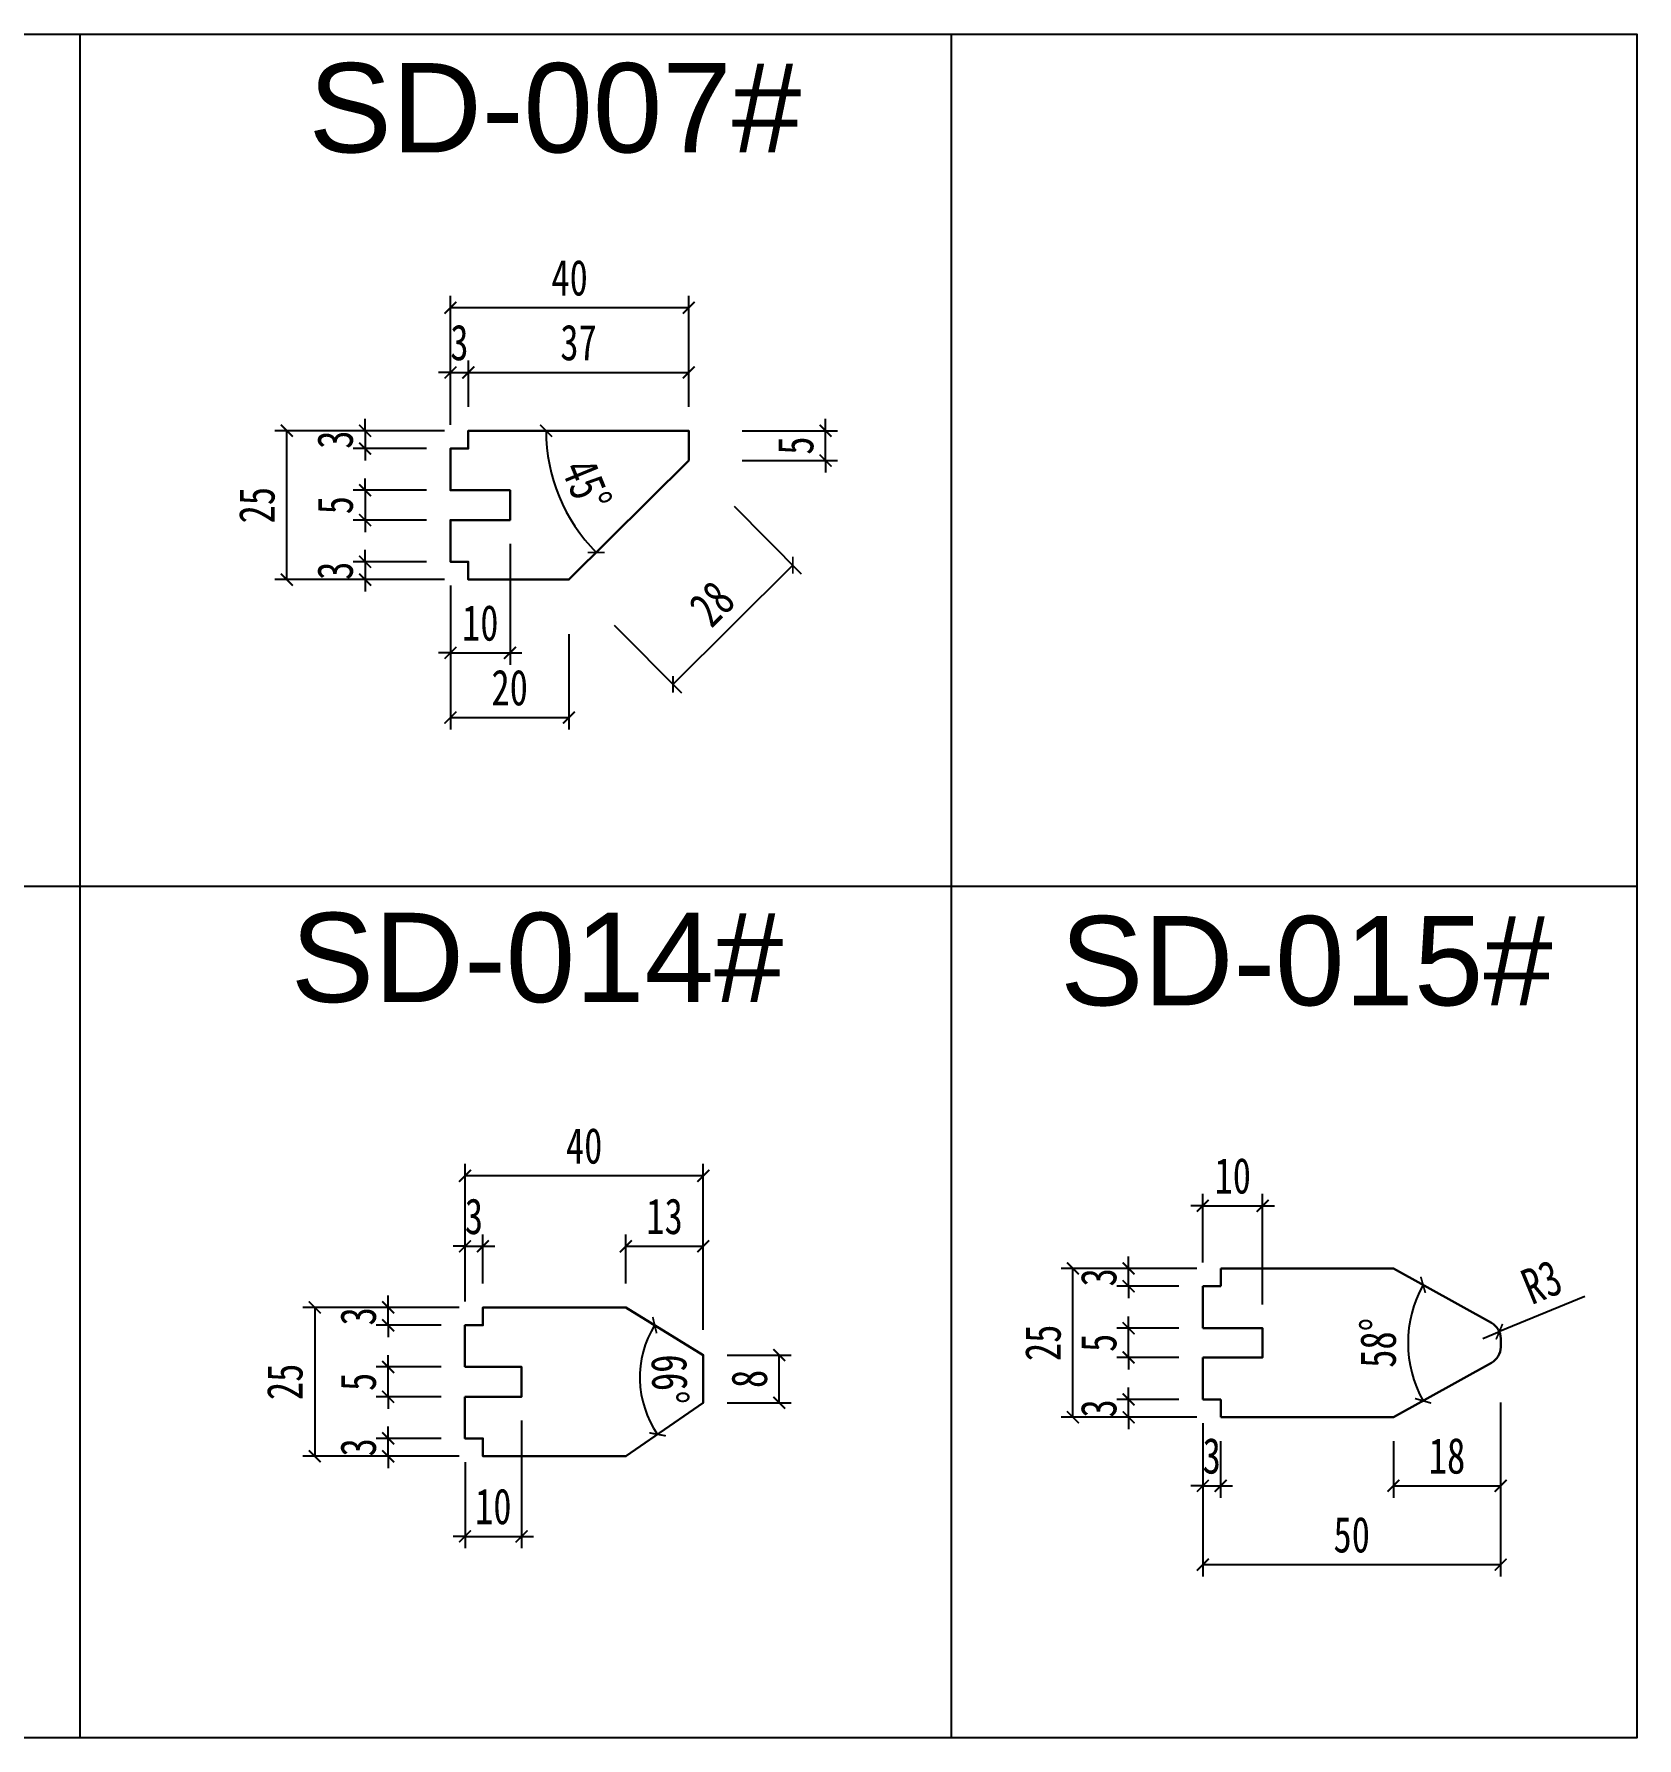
# Model space of a CAD drawing. Header units: millimetres. Extents: x 0 to 1097966, y -63096 to 223085.
# Drawn here: x 338855.4 to 339124.5, y -56802.4 to -56516.4 of the extents above; entities that cross this region are included whole.
import ezdxf

# ---------------------------------------------------------------- set-up
doc = ezdxf.new("R2010")
doc.units = ezdxf.units.MM
doc.layers.add('A3主线', color=7, linetype='Continuous', lineweight=30)
doc.styles.get("Standard").update_dxf_attribs({"font": 'arial.ttf'})
doc.styles.add('尺寸字体', font='', dxfattribs={"width": 0.75})
doc.styles.get('尺寸字体').set_extended_font_data('SimHei')
doc.dimstyles.new('副本 廖志利标注1', dxfattribs={"dimscale": 20, "dimtxt": 0.3, "dimasz": 0.1, "dimexe": 0.1, "dimexo": 0.2, "dimgap": 0.1, "dimtad": 1, "dimdec": 0, "dimzin": 0, "dimdsep": 46, "dimtxsty": '尺寸字体', "dimblk": 'ARCHTICK', "dimcen": 0.09, "dimclrd": 6, "dimclre": 6, "dimclrt": 2, "dimadec": 0, "dimazin": 0, "dimtfac": 1, "dimtdec": 0, "dimtix": 1, "dimtmove": 1, "dimatfit": 3, "dimldrblk": 'ARCHTICK', "dimfxl": 0.7, "dimfxlon": 1, "dimtolj": 1, "dimtzin": 0, "dimarcsym": 0})

# ---------------------------------------------------------------- blocks, each defined once
blk = doc.blocks.new('_ArchTick')
at = {"color": 0, "linetype": 'ByBlock', "const_width": 0.15}
blk.add_lwpolyline([(-0.5, -0.5), (0.5, 0.5)], dxfattribs=at)
blk = doc.blocks.new('*D659')
at = {"color": 6, "lineweight": -2, "transparency": 16777216}
for p, q in [((338914.88, -56752.14), (338914.88, -56750.14)), ((338923.78, -56752.14), (338912.88, -56752.14)), ((338914.88, -56755.14), (338914.88, -56752.14)), ((338926.78, -56755.14), (338912.88, -56755.14)), ((338914.88, -56755.14), (338914.88, -56757.14))]:
    blk.add_line(p, q, dxfattribs=at)
at = {"layer": 'Defpoints', "color": 0, "lineweight": 13, "transparency": 16777216}
for p in [(338914.88, -56752.14), (338927.78, -56752.14), (338930.78, -56755.14)]:
    blk.add_point(p, dxfattribs=at)
at = {"color": 6, "lineweight": -2, "transparency": 16777216, "xscale": 2, "yscale": 2, "zscale": 2}
for p, rotation in [((338914.88, -56752.14), 270), ((338914.88, -56755.14), 90)]:
    blk.add_blockref('_ArchTick', p, dxfattribs=dict(at, rotation=rotation))
at = {"color": 2, "transparency": 16777216, "insert": (338909.88, -56753.64), "char_height": 6, "attachment_point": 5, "rotation": 90, "style": '尺寸字体'}
blk.add_mtext('\\A1;3', dxfattribs=at)
blk = doc.blocks.new('*D660')
at = {"color": 6, "lineweight": -2, "transparency": 16777216}
for p, q in [((338923.78, -56740.15), (338912.88, -56740.15)), ((338914.88, -56740.15), (338914.88, -56738.15)), ((338914.88, -56745.15), (338914.88, -56740.15)), ((338923.78, -56745.15), (338912.88, -56745.15)), ((338914.88, -56745.15), (338914.88, -56747.15))]:
    blk.add_line(p, q, dxfattribs=at)
at = {"layer": 'Defpoints', "color": 0, "lineweight": 13, "transparency": 16777216}
for p in [(338914.88, -56740.15), (338927.78, -56740.15), (338927.78, -56745.15)]:
    blk.add_point(p, dxfattribs=at)
at = {"color": 6, "lineweight": -2, "transparency": 16777216, "xscale": 2, "yscale": 2, "zscale": 2}
for p, rotation in [((338914.88, -56740.15), 270), ((338914.88, -56745.15), 90)]:
    blk.add_blockref('_ArchTick', p, dxfattribs=dict(at, rotation=rotation))
at = {"color": 2, "transparency": 16777216, "insert": (338909.88, -56742.65), "char_height": 6, "attachment_point": 5, "rotation": 90, "style": '尺寸字体'}
blk.add_mtext('\\A1;5', dxfattribs=at)
blk = doc.blocks.new('*D661')
at = {"color": 6, "lineweight": -2, "transparency": 16777216}
for p, q in [((338914.88, -56730.15), (338914.88, -56728.15)), ((338926.78, -56730.15), (338912.88, -56730.15)), ((338914.88, -56733.15), (338914.88, -56730.15)), ((338923.78, -56733.15), (338912.88, -56733.15)), ((338914.88, -56733.15), (338914.88, -56735.15))]:
    blk.add_line(p, q, dxfattribs=at)
at = {"layer": 'Defpoints', "color": 0, "lineweight": 13, "transparency": 16777216}
for p in [(338914.88, -56730.15), (338930.78, -56730.15), (338927.78, -56733.15)]:
    blk.add_point(p, dxfattribs=at)
at = {"color": 6, "lineweight": -2, "transparency": 16777216, "xscale": 2, "yscale": 2, "zscale": 2}
for p, rotation in [((338914.88, -56730.15), 270), ((338914.88, -56733.15), 90)]:
    blk.add_blockref('_ArchTick', p, dxfattribs=dict(at, rotation=rotation))
at = {"color": 2, "transparency": 16777216, "insert": (338909.88, -56731.65), "char_height": 6, "attachment_point": 5, "rotation": 90, "style": '尺寸字体'}
blk.add_mtext('\\A1;3', dxfattribs=at)
blk = doc.blocks.new('*D662')
at = {"color": 6, "lineweight": -2, "transparency": 16777216}
for p, q in [((338916.56, -56730.15), (338900.56, -56730.15)), ((338902.56, -56730.15), (338902.56, -56755.14)), ((338916.56, -56755.14), (338900.56, -56755.14))]:
    blk.add_line(p, q, dxfattribs=at)
at = {"layer": 'Defpoints', "color": 0, "lineweight": 13, "transparency": 16777216}
for p in [(338930.78, -56730.15), (338902.56, -56755.14), (338930.78, -56755.14)]:
    blk.add_point(p, dxfattribs=at)
at = {"color": 6, "lineweight": -2, "transparency": 16777216, "xscale": 2, "yscale": 2, "zscale": 2}
for p, rotation in [((338902.56, -56730.15), 90), ((338902.56, -56755.14), 270)]:
    blk.add_blockref('_ArchTick', p, dxfattribs=dict(at, rotation=rotation))
at = {"color": 2, "transparency": 16777216, "insert": (338897.56, -56742.65), "char_height": 6, "attachment_point": 5, "rotation": 90, "style": '尺寸字体'}
blk.add_mtext('\\A1;25', dxfattribs=at)
blk = doc.blocks.new('*D581')
at = {"color": 6, "lineweight": -2, "transparency": 16777216}
for p, q in [((338927.78, -56719.89), (338925.78, -56719.89)), ((338927.78, -56729.15), (338927.78, -56717.89)), ((338927.78, -56719.89), (338930.78, -56719.89)), ((338930.78, -56726.15), (338930.78, -56717.89)), ((338930.78, -56719.89), (338932.78, -56719.89))]:
    blk.add_line(p, q, dxfattribs=at)
at = {"layer": 'Defpoints', "color": 0, "lineweight": 13, "transparency": 16777216}
for p in [(338930.78, -56719.89), (338930.78, -56730.15), (338927.78, -56733.15)]:
    blk.add_point(p, dxfattribs=at)
at = {"color": 6, "lineweight": -2, "transparency": 16777216, "xscale": 2, "yscale": 2, "zscale": 2}
blk.add_blockref('_ArchTick', (338927.78, -56719.89), dxfattribs=at)
at = {"color": 6, "lineweight": -2, "transparency": 16777216, "xscale": 2, "yscale": 2, "zscale": 2, "rotation": 180}
blk.add_blockref('_ArchTick', (338930.78, -56719.89), dxfattribs=at)
at = {"color": 2, "transparency": 16777216, "insert": (338929.28, -56714.89), "char_height": 6, "attachment_point": 5, "style": '尺寸字体'}
blk.add_mtext('\\A1;3', dxfattribs=at)
blk = doc.blocks.new('*D663')
at = {"color": 6, "lineweight": -2, "transparency": 16777216}
for p, q in [((338954.78, -56726.15), (338954.78, -56717.89)), ((338954.78, -56719.89), (338967.78, -56719.89)), ((338967.78, -56733.89), (338967.78, -56717.89))]:
    blk.add_line(p, q, dxfattribs=at)
at = {"layer": 'Defpoints', "color": 0, "lineweight": 13, "transparency": 16777216}
for p in [(338967.78, -56719.89), (338954.78, -56730.15), (338967.78, -56738.15)]:
    blk.add_point(p, dxfattribs=at)
at = {"color": 6, "lineweight": -2, "transparency": 16777216, "xscale": 2, "yscale": 2, "zscale": 2, "rotation": 180}
blk.add_blockref('_ArchTick', (338954.78, -56719.89), dxfattribs=at)
at = {"color": 6, "lineweight": -2, "transparency": 16777216, "xscale": 2, "yscale": 2, "zscale": 2}
blk.add_blockref('_ArchTick', (338967.78, -56719.89), dxfattribs=at)
at = {"color": 2, "transparency": 16777216, "insert": (338961.28, -56714.89), "char_height": 6, "attachment_point": 5, "style": '尺寸字体'}
blk.add_mtext('\\A1;13', dxfattribs=at)
blk = doc.blocks.new('*D582')
at = {"color": 6, "lineweight": -2, "transparency": 16777216}
for p, q in [((338927.78, -56722.06), (338927.78, -56706.06)), ((338967.78, -56708.06), (338927.78, -56708.06)), ((338967.78, -56722.06), (338967.78, -56706.06))]:
    blk.add_line(p, q, dxfattribs=at)
at = {"layer": 'Defpoints', "color": 0, "lineweight": 13, "transparency": 16777216}
for p in [(338927.78, -56708.06), (338927.78, -56733.15), (338967.78, -56738.15)]:
    blk.add_point(p, dxfattribs=at)
at = {"color": 6, "lineweight": -2, "transparency": 16777216, "xscale": 2, "yscale": 2, "zscale": 2, "rotation": 180}
blk.add_blockref('_ArchTick', (338927.78, -56708.06), dxfattribs=at)
at = {"color": 6, "lineweight": -2, "transparency": 16777216, "xscale": 2, "yscale": 2, "zscale": 2}
blk.add_blockref('_ArchTick', (338967.78, -56708.06), dxfattribs=at)
at = {"color": 2, "transparency": 16777216, "insert": (338947.78, -56703.06), "char_height": 6, "attachment_point": 5, "style": '尺寸字体'}
blk.add_mtext('\\A1;40', dxfattribs=at)
blk = doc.blocks.new('*D664')
at = {"color": 6, "lineweight": -2, "transparency": 16777216}
for p, q in [((338971.78, -56738.15), (338982.53, -56738.15)), ((338980.53, -56746.15), (338980.53, -56738.15)), ((338971.78, -56746.15), (338982.53, -56746.15))]:
    blk.add_line(p, q, dxfattribs=at)
at = {"layer": 'Defpoints', "color": 0, "lineweight": 13, "transparency": 16777216}
for p in [(338967.78, -56738.15), (338980.53, -56738.15), (338967.78, -56746.15)]:
    blk.add_point(p, dxfattribs=at)
at = {"color": 6, "lineweight": -2, "transparency": 16777216, "xscale": 2, "yscale": 2, "zscale": 2}
for p, rotation in [((338980.53, -56738.15), 90), ((338980.53, -56746.15), 270)]:
    blk.add_blockref('_ArchTick', p, dxfattribs=dict(at, rotation=rotation))
at = {"color": 2, "transparency": 16777216, "insert": (338975.53, -56742.15), "char_height": 6, "attachment_point": 5, "rotation": 90, "style": '尺寸字体'}
blk.add_mtext('\\A1;8', dxfattribs=at)
blk = doc.blocks.new('*D665')
at = {"color": 6, "lineweight": -2, "transparency": 16777216}
for p, q in [((338925.34, -56581.98), (338925.34, -56571.2)), ((338928.34, -56578.98), (338928.34, -56571.2)), ((338925.34, -56573.2), (338923.34, -56573.2)), ((338925.34, -56573.2), (338928.34, -56573.2)), ((338928.34, -56573.2), (338930.34, -56573.2))]:
    blk.add_line(p, q, dxfattribs=at)
at = {"layer": 'Defpoints', "color": 0, "lineweight": 13, "transparency": 16777216}
for p in [(338928.34, -56573.2), (338928.34, -56582.98), (338925.34, -56585.98)]:
    blk.add_point(p, dxfattribs=at)
at = {"color": 6, "lineweight": -2, "transparency": 16777216, "xscale": 2, "yscale": 2, "zscale": 2}
blk.add_blockref('_ArchTick', (338925.34, -56573.2), dxfattribs=at)
at = {"color": 6, "lineweight": -2, "transparency": 16777216, "xscale": 2, "yscale": 2, "zscale": 2, "rotation": 180}
blk.add_blockref('_ArchTick', (338928.34, -56573.2), dxfattribs=at)
at = {"color": 2, "transparency": 16777216, "insert": (338926.84, -56568.2), "char_height": 6, "attachment_point": 5, "style": '尺寸字体'}
blk.add_mtext('\\A1;3', dxfattribs=at)
blk = doc.blocks.new('*D666')
at = {"color": 6, "lineweight": -2, "transparency": 16777216}
for p, q in [((338928.34, -56578.98), (338928.34, -56571.2)), ((338965.34, -56578.98), (338965.34, -56571.2)), ((338928.34, -56573.2), (338965.34, -56573.2))]:
    blk.add_line(p, q, dxfattribs=at)
at = {"layer": 'Defpoints', "color": 0, "lineweight": 13, "transparency": 16777216}
for p in [(338965.34, -56573.2), (338928.34, -56582.98), (338965.34, -56582.98)]:
    blk.add_point(p, dxfattribs=at)
at = {"color": 6, "lineweight": -2, "transparency": 16777216, "xscale": 2, "yscale": 2, "zscale": 2, "rotation": 180}
blk.add_blockref('_ArchTick', (338928.34, -56573.2), dxfattribs=at)
at = {"color": 6, "lineweight": -2, "transparency": 16777216, "xscale": 2, "yscale": 2, "zscale": 2}
blk.add_blockref('_ArchTick', (338965.34, -56573.2), dxfattribs=at)
at = {"color": 2, "transparency": 16777216, "insert": (338946.84, -56568.2), "char_height": 6, "attachment_point": 5, "style": '尺寸字体'}
blk.add_mtext('\\A1;37', dxfattribs=at)
blk = doc.blocks.new('*D583')
at = {"color": 6, "lineweight": -2, "transparency": 16777216}
for p, q in [((338925.34, -56576.33), (338925.34, -56560.33)), ((338965.34, -56562.33), (338925.34, -56562.33)), ((338965.34, -56576.33), (338965.34, -56560.33))]:
    blk.add_line(p, q, dxfattribs=at)
at = {"layer": 'Defpoints', "color": 0, "lineweight": 13, "transparency": 16777216}
for p in [(338925.34, -56562.33), (338965.34, -56582.98), (338925.34, -56585.98)]:
    blk.add_point(p, dxfattribs=at)
at = {"color": 6, "lineweight": -2, "transparency": 16777216, "xscale": 2, "yscale": 2, "zscale": 2, "rotation": 180}
blk.add_blockref('_ArchTick', (338925.34, -56562.33), dxfattribs=at)
at = {"color": 6, "lineweight": -2, "transparency": 16777216, "xscale": 2, "yscale": 2, "zscale": 2}
blk.add_blockref('_ArchTick', (338965.34, -56562.33), dxfattribs=at)
at = {"color": 2, "transparency": 16777216, "insert": (338945.34, -56557.33), "char_height": 6, "attachment_point": 5, "style": '尺寸字体'}
blk.add_mtext('\\A1;40', dxfattribs=at)
blk = doc.blocks.new('*D584')
at = {"color": 6, "lineweight": -2, "transparency": 16777216}
for p, q in [((338911.01, -56582.98), (338911.01, -56580.98)), ((338924.34, -56582.98), (338909.01, -56582.98)), ((338911.01, -56582.98), (338911.01, -56585.98)), ((338921.34, -56585.98), (338909.01, -56585.98)), ((338911.01, -56585.98), (338911.01, -56587.98))]:
    blk.add_line(p, q, dxfattribs=at)
at = {"layer": 'Defpoints', "color": 0, "lineweight": 13, "transparency": 16777216}
for p in [(338928.34, -56582.98), (338911.01, -56585.98), (338925.34, -56585.98)]:
    blk.add_point(p, dxfattribs=at)
at = {"color": 6, "lineweight": -2, "transparency": 16777216, "xscale": 2, "yscale": 2, "zscale": 2}
for p, rotation in [((338911.01, -56582.98), 270), ((338911.01, -56585.98), 90)]:
    blk.add_blockref('_ArchTick', p, dxfattribs=dict(at, rotation=rotation))
at = {"color": 2, "transparency": 16777216, "insert": (338906.01, -56584.48), "char_height": 6, "attachment_point": 5, "rotation": 90, "style": '尺寸字体'}
blk.add_mtext('\\A1;3', dxfattribs=at)
blk = doc.blocks.new('*D667')
at = {"color": 6, "lineweight": -2, "transparency": 16777216}
for p, q in [((338911.01, -56592.98), (338911.01, -56590.98)), ((338921.34, -56592.98), (338909.01, -56592.98)), ((338911.01, -56592.98), (338911.01, -56597.98)), ((338921.34, -56597.98), (338909.01, -56597.98)), ((338911.01, -56597.98), (338911.01, -56599.98))]:
    blk.add_line(p, q, dxfattribs=at)
at = {"layer": 'Defpoints', "color": 0, "lineweight": 13, "transparency": 16777216}
for p in [(338925.34, -56592.98), (338911.01, -56597.98), (338925.34, -56597.98)]:
    blk.add_point(p, dxfattribs=at)
at = {"color": 6, "lineweight": -2, "transparency": 16777216, "xscale": 2, "yscale": 2, "zscale": 2}
for p, rotation in [((338911.01, -56592.98), 270), ((338911.01, -56597.98), 90)]:
    blk.add_blockref('_ArchTick', p, dxfattribs=dict(at, rotation=rotation))
at = {"color": 2, "transparency": 16777216, "insert": (338906.01, -56595.48), "char_height": 6, "attachment_point": 5, "rotation": 90, "style": '尺寸字体'}
blk.add_mtext('\\A1;5', dxfattribs=at)
blk = doc.blocks.new('*D668')
at = {"color": 6, "lineweight": -2, "transparency": 16777216}
for p, q in [((338921.34, -56604.98), (338909.01, -56604.98)), ((338911.01, -56604.98), (338911.01, -56602.98)), ((338911.01, -56604.98), (338911.01, -56607.98)), ((338924.34, -56607.98), (338909.01, -56607.98)), ((338911.01, -56607.98), (338911.01, -56609.98))]:
    blk.add_line(p, q, dxfattribs=at)
at = {"layer": 'Defpoints', "color": 0, "lineweight": 13, "transparency": 16777216}
for p in [(338925.34, -56604.98), (338911.01, -56607.98), (338928.34, -56607.98)]:
    blk.add_point(p, dxfattribs=at)
at = {"color": 6, "lineweight": -2, "transparency": 16777216, "xscale": 2, "yscale": 2, "zscale": 2}
for p, rotation in [((338911.01, -56604.98), 270), ((338911.01, -56607.98), 90)]:
    blk.add_blockref('_ArchTick', p, dxfattribs=dict(at, rotation=rotation))
at = {"color": 2, "transparency": 16777216, "insert": (338906.01, -56606.48), "char_height": 6, "attachment_point": 5, "rotation": 90, "style": '尺寸字体'}
blk.add_mtext('\\A1;3', dxfattribs=at)
blk = doc.blocks.new('*D585')
at = {"color": 6, "lineweight": -2, "transparency": 16777216}
for p, q in [((338911.87, -56582.98), (338895.87, -56582.98)), ((338897.87, -56607.98), (338897.87, -56582.98)), ((338911.87, -56607.98), (338895.87, -56607.98))]:
    blk.add_line(p, q, dxfattribs=at)
at = {"layer": 'Defpoints', "color": 0, "lineweight": 13, "transparency": 16777216}
for p in [(338897.87, -56582.98), (338928.34, -56582.98), (338928.34, -56607.98)]:
    blk.add_point(p, dxfattribs=at)
at = {"color": 6, "lineweight": -2, "transparency": 16777216, "xscale": 2, "yscale": 2, "zscale": 2}
for p, rotation in [((338897.87, -56582.98), 90), ((338897.87, -56607.98), 270)]:
    blk.add_blockref('_ArchTick', p, dxfattribs=dict(at, rotation=rotation))
at = {"color": 2, "transparency": 16777216, "insert": (338892.87, -56595.48), "char_height": 6, "attachment_point": 5, "rotation": 90, "style": '尺寸字体'}
blk.add_mtext('\\A1;25', dxfattribs=at)
blk = doc.blocks.new('*D669')
at = {"color": 6, "lineweight": -2, "transparency": 16777216}
for p, q in [((338925.34, -56617.13), (338925.34, -56633.13)), ((338945.22, -56617.13), (338945.22, -56633.13)), ((338925.34, -56631.13), (338945.22, -56631.13))]:
    blk.add_line(p, q, dxfattribs=at)
at = {"layer": 'Defpoints', "color": 0, "lineweight": 13, "transparency": 16777216}
for p in [(338925.34, -56604.98), (338945.22, -56607.98), (338945.22, -56631.13)]:
    blk.add_point(p, dxfattribs=at)
at = {"color": 6, "lineweight": -2, "transparency": 16777216, "xscale": 2, "yscale": 2, "zscale": 2, "rotation": 180}
blk.add_blockref('_ArchTick', (338925.34, -56631.13), dxfattribs=at)
at = {"color": 6, "lineweight": -2, "transparency": 16777216, "xscale": 2, "yscale": 2, "zscale": 2}
blk.add_blockref('_ArchTick', (338945.22, -56631.13), dxfattribs=at)
at = {"color": 2, "transparency": 16777216, "insert": (338935.28, -56626.13), "char_height": 6, "attachment_point": 5, "style": '尺寸字体'}
blk.add_mtext('\\A1;20', dxfattribs=at)
blk = doc.blocks.new('*D670')
at = {"color": 6, "lineweight": -2, "transparency": 16777216}
for p, q in [((338972.94, -56595.63), (338984.22, -56606.98)), ((338962.69, -56625.56), (338982.81, -56605.56)), ((338952.82, -56615.63), (338964.1, -56626.98))]:
    blk.add_line(p, q, dxfattribs=at)
at = {"layer": 'Defpoints', "color": 0, "lineweight": 13, "transparency": 16777216}
for p in [(338965.34, -56587.98), (338982.81, -56605.56), (338945.22, -56607.98)]:
    blk.add_point(p, dxfattribs=at)
at = {"color": 6, "lineweight": -2, "transparency": 16777216, "xscale": 2, "yscale": 2, "zscale": 2}
for p, rotation in [((338982.81, -56605.56), 44.83065786399906), ((338962.69, -56625.56), 224.830657863999)]:
    blk.add_blockref('_ArchTick', p, dxfattribs=dict(at, rotation=rotation))
at = {"color": 2, "transparency": 16777216, "insert": (338969.23, -56612.01), "char_height": 6, "attachment_point": 5, "rotation": 44.8307, "style": '尺寸字体'}
blk.add_mtext('\\A1;28', dxfattribs=at)
blk = doc.blocks.new('*D671')
at = {"color": 6, "lineweight": -2, "transparency": 16777216}
for p, q in [((338988.31, -56582.98), (338988.31, -56580.98)), ((338974.31, -56582.98), (338990.31, -56582.98)), ((338988.31, -56587.98), (338988.31, -56582.98)), ((338974.31, -56587.98), (338990.31, -56587.98)), ((338988.31, -56587.98), (338988.31, -56589.98))]:
    blk.add_line(p, q, dxfattribs=at)
at = {"layer": 'Defpoints', "color": 0, "lineweight": 13, "transparency": 16777216}
for p in [(338965.34, -56582.98), (338988.31, -56582.98), (338965.34, -56587.98)]:
    blk.add_point(p, dxfattribs=at)
at = {"color": 6, "lineweight": -2, "transparency": 16777216, "xscale": 2, "yscale": 2, "zscale": 2}
for p, rotation in [((338988.31, -56582.98), 270), ((338988.31, -56587.98), 90)]:
    blk.add_blockref('_ArchTick', p, dxfattribs=dict(at, rotation=rotation))
at = {"color": 2, "transparency": 16777216, "insert": (338983.31, -56585.48), "char_height": 6, "attachment_point": 5, "rotation": 90, "style": '尺寸字体'}
blk.add_mtext('\\A1;5', dxfattribs=at)
blk = doc.blocks.new('*D683')
at = {"color": 6, "lineweight": -2, "transparency": 16777216}
for p, q in [((339047.63, -56745.6), (339037.18, -56745.6)), ((339039.18, -56745.6), (339039.18, -56743.6)), ((339039.18, -56748.6), (339039.18, -56745.6)), ((339050.63, -56748.6), (339037.18, -56748.6)), ((339039.18, -56748.6), (339039.18, -56750.6))]:
    blk.add_line(p, q, dxfattribs=at)
at = {"layer": 'Defpoints', "color": 0, "lineweight": 13, "transparency": 16777216}
for p in [(339039.18, -56745.6), (339051.63, -56745.6), (339054.63, -56748.6)]:
    blk.add_point(p, dxfattribs=at)
at = {"color": 6, "lineweight": -2, "transparency": 16777216, "xscale": 2, "yscale": 2, "zscale": 2}
for p, rotation in [((339039.18, -56745.6), 270), ((339039.18, -56748.6), 90)]:
    blk.add_blockref('_ArchTick', p, dxfattribs=dict(at, rotation=rotation))
at = {"color": 2, "transparency": 16777216, "insert": (339034.18, -56747.1), "char_height": 6, "attachment_point": 5, "rotation": 90, "style": '尺寸字体'}
blk.add_mtext('\\A1;3', dxfattribs=at)
blk = doc.blocks.new('*D684')
at = {"color": 6, "lineweight": -2, "transparency": 16777216}
for p, q in [((339039.18, -56723.6), (339039.18, -56721.6)), ((339050.63, -56723.6), (339037.18, -56723.6)), ((339039.18, -56726.6), (339039.18, -56723.6)), ((339047.63, -56726.6), (339037.18, -56726.6)), ((339039.18, -56726.6), (339039.18, -56728.6))]:
    blk.add_line(p, q, dxfattribs=at)
at = {"layer": 'Defpoints', "color": 0, "lineweight": 13, "transparency": 16777216}
for p in [(339039.18, -56723.6), (339054.63, -56723.6), (339051.63, -56726.6)]:
    blk.add_point(p, dxfattribs=at)
at = {"color": 6, "lineweight": -2, "transparency": 16777216, "xscale": 2, "yscale": 2, "zscale": 2}
for p, rotation in [((339039.18, -56723.6), 270), ((339039.18, -56726.6), 90)]:
    blk.add_blockref('_ArchTick', p, dxfattribs=dict(at, rotation=rotation))
at = {"color": 2, "transparency": 16777216, "insert": (339034.18, -56725.1), "char_height": 6, "attachment_point": 5, "rotation": 90, "style": '尺寸字体'}
blk.add_mtext('\\A1;3', dxfattribs=at)
blk = doc.blocks.new('*D605')
at = {"color": 6, "lineweight": -2, "transparency": 16777216}
for p, q in [((339043.83, -56723.6), (339027.83, -56723.6)), ((339029.83, -56748.6), (339029.83, -56723.6)), ((339043.83, -56748.6), (339027.83, -56748.6))]:
    blk.add_line(p, q, dxfattribs=at)
at = {"layer": 'Defpoints', "color": 0, "lineweight": 13, "transparency": 16777216}
for p in [(339029.83, -56723.6), (339054.63, -56723.6), (339054.63, -56748.6)]:
    blk.add_point(p, dxfattribs=at)
at = {"color": 6, "lineweight": -2, "transparency": 16777216, "xscale": 2, "yscale": 2, "zscale": 2}
for p, rotation in [((339029.83, -56723.6), 90), ((339029.83, -56748.6), 270)]:
    blk.add_blockref('_ArchTick', p, dxfattribs=dict(at, rotation=rotation))
at = {"color": 2, "transparency": 16777216, "insert": (339024.83, -56736.1), "char_height": 6, "attachment_point": 5, "rotation": 90, "style": '尺寸字体'}
blk.add_mtext('\\A1;25', dxfattribs=at)
blk = doc.blocks.new('*D606')
at = {"color": 6, "lineweight": -2, "transparency": 16777216}
for p, q in [((339051.63, -56749.6), (339051.63, -56762.1)), ((339054.63, -56752.6), (339054.63, -56762.1)), ((339051.63, -56760.1), (339049.63, -56760.1)), ((339051.63, -56760.1), (339054.63, -56760.1)), ((339054.63, -56760.1), (339056.63, -56760.1))]:
    blk.add_line(p, q, dxfattribs=at)
at = {"layer": 'Defpoints', "color": 0, "lineweight": 13, "transparency": 16777216}
for p in [(339051.63, -56745.6), (339054.63, -56748.6), (339054.63, -56760.1)]:
    blk.add_point(p, dxfattribs=at)
at = {"color": 6, "lineweight": -2, "transparency": 16777216, "xscale": 2, "yscale": 2, "zscale": 2}
blk.add_blockref('_ArchTick', (339051.63, -56760.1), dxfattribs=at)
at = {"color": 6, "lineweight": -2, "transparency": 16777216, "xscale": 2, "yscale": 2, "zscale": 2, "rotation": 180}
blk.add_blockref('_ArchTick', (339054.63, -56760.1), dxfattribs=at)
at = {"color": 2, "transparency": 16777216, "insert": (339053.13, -56755.1), "char_height": 6, "attachment_point": 5, "style": '尺寸字体'}
blk.add_mtext('\\A1;3', dxfattribs=at)
blk = doc.blocks.new('*D685')
at = {"color": 6, "lineweight": -2, "transparency": 16777216}
for p, q in [((339101.63, -56746.1), (339101.63, -56762.1)), ((339083.63, -56752.6), (339083.63, -56762.1)), ((339083.63, -56760.1), (339101.63, -56760.1))]:
    blk.add_line(p, q, dxfattribs=at)
at = {"layer": 'Defpoints', "color": 0, "lineweight": 13, "transparency": 16777216}
for p in [(339101.63, -56736.1), (339083.63, -56748.6), (339101.63, -56760.1)]:
    blk.add_point(p, dxfattribs=at)
at = {"color": 6, "lineweight": -2, "transparency": 16777216, "xscale": 2, "yscale": 2, "zscale": 2, "rotation": 180}
blk.add_blockref('_ArchTick', (339083.63, -56760.1), dxfattribs=at)
at = {"color": 6, "lineweight": -2, "transparency": 16777216, "xscale": 2, "yscale": 2, "zscale": 2}
blk.add_blockref('_ArchTick', (339101.63, -56760.1), dxfattribs=at)
at = {"color": 2, "transparency": 16777216, "insert": (339092.63, -56755.1), "char_height": 6, "attachment_point": 5, "style": '尺寸字体'}
blk.add_mtext('\\A1;18', dxfattribs=at)
blk = doc.blocks.new('*D607')
at = {"color": 6, "lineweight": -2, "transparency": 16777216}
for p, q in [((339051.63, -56759.34), (339051.63, -56775.34)), ((339101.63, -56759.34), (339101.63, -56775.34)), ((339101.63, -56773.34), (339051.63, -56773.34))]:
    blk.add_line(p, q, dxfattribs=at)
at = {"layer": 'Defpoints', "color": 0, "lineweight": 13, "transparency": 16777216}
for p in [(339101.63, -56736.1), (339051.63, -56745.6), (339051.63, -56773.34)]:
    blk.add_point(p, dxfattribs=at)
at = {"color": 6, "lineweight": -2, "transparency": 16777216, "xscale": 2, "yscale": 2, "zscale": 2, "rotation": 180}
blk.add_blockref('_ArchTick', (339051.63, -56773.34), dxfattribs=at)
at = {"color": 6, "lineweight": -2, "transparency": 16777216, "xscale": 2, "yscale": 2, "zscale": 2}
blk.add_blockref('_ArchTick', (339101.63, -56773.34), dxfattribs=at)
at = {"color": 2, "transparency": 16777216, "insert": (339076.63, -56768.34), "char_height": 6, "attachment_point": 5, "style": '尺寸字体'}
blk.add_mtext('\\A1;50', dxfattribs=at)
blk = doc.blocks.new('*D614')
at = {"color": 6, "lineweight": -2, "transparency": 16777216}
for p, q in [((339039.18, -56733.65), (339039.18, -56731.65)), ((339047.63, -56733.65), (339037.18, -56733.65)), ((339039.18, -56738.55), (339039.18, -56733.65)), ((339047.63, -56738.55), (339037.18, -56738.55)), ((339039.18, -56738.55), (339039.18, -56740.55))]:
    blk.add_line(p, q, dxfattribs=at)
at = {"layer": 'Defpoints', "color": 0, "lineweight": 13, "transparency": 16777216}
for p in [(339039.18, -56733.65), (339051.63, -56733.65), (339051.63, -56738.55)]:
    blk.add_point(p, dxfattribs=at)
at = {"color": 6, "lineweight": -2, "transparency": 16777216, "xscale": 2, "yscale": 2, "zscale": 2}
for p, rotation in [((339039.18, -56733.65), 270), ((339039.18, -56738.55), 90)]:
    blk.add_blockref('_ArchTick', p, dxfattribs=dict(at, rotation=rotation))
at = {"color": 2, "transparency": 16777216, "insert": (339034.18, -56736.1), "char_height": 6, "attachment_point": 5, "rotation": 90, "style": '尺寸字体'}
blk.add_mtext('\\A1;5', dxfattribs=at)
blk = doc.blocks.new('*D702')
at = {"color": 6, "lineweight": -2, "transparency": 16777216}
blk.add_arc((338970.37, -56582.98), 28.98, 180, 224.8307, dxfattribs=at)
at = {"layer": 'Defpoints', "color": 0, "lineweight": 13, "transparency": 16777216}
for p in [(338928.34, -56582.98), (338965.34, -56582.98), (338965.34, -56587.98), (338942.36, -56590.45), (338945.22, -56607.98)]:
    blk.add_point(p, dxfattribs=at)
at = {"color": 6, "lineweight": -2, "transparency": 16777216, "xscale": 2, "yscale": 2, "zscale": 2}
for p, rotation in [((338941.38, -56582.98), 89.99999999999847), ((338949.81, -56603.41), 314.8306578640014)]:
    blk.add_blockref('_ArchTick', p, dxfattribs=dict(at, rotation=rotation))
at = {"color": 2, "transparency": 16777216, "insert": (338948.2, -56592.13), "char_height": 6, "attachment_point": 5, "rotation": 292.4153, "style": '尺寸字体'}
blk.add_mtext('\\A1;45°', dxfattribs=at)
blk = doc.blocks.new('*D703')
at = {"color": 6, "lineweight": -2, "transparency": 16777216}
for p, q in [((338935.34, -56601.98), (338935.34, -56622.27)), ((338925.34, -56608.98), (338925.34, -56622.27)), ((338925.34, -56620.27), (338923.34, -56620.27)), ((338925.34, -56620.27), (338935.34, -56620.27)), ((338935.34, -56620.27), (338937.34, -56620.27))]:
    blk.add_line(p, q, dxfattribs=at)
at = {"layer": 'Defpoints', "color": 0, "lineweight": 13, "transparency": 16777216}
for p in [(338935.34, -56597.98), (338925.34, -56604.98), (338935.34, -56620.27)]:
    blk.add_point(p, dxfattribs=at)
at = {"color": 6, "lineweight": -2, "transparency": 16777216, "xscale": 2, "yscale": 2, "zscale": 2}
blk.add_blockref('_ArchTick', (338925.34, -56620.27), dxfattribs=at)
at = {"color": 6, "lineweight": -2, "transparency": 16777216, "xscale": 2, "yscale": 2, "zscale": 2, "rotation": 180}
blk.add_blockref('_ArchTick', (338935.34, -56620.27), dxfattribs=at)
at = {"color": 2, "transparency": 16777216, "insert": (338930.34, -56615.27), "char_height": 6, "attachment_point": 5, "style": '尺寸字体'}
blk.add_mtext('\\A1;10', dxfattribs=at)
blk = doc.blocks.new('*D708')
at = {"color": 6, "lineweight": -2, "transparency": 16777216}
blk.add_arc((338973.9, -56741.92), 16.77, 148.3925, 214.6753, dxfattribs=at)
at = {"layer": 'Defpoints', "color": 0, "lineweight": 13, "transparency": 16777216}
for p in [(338954.78, -56730.15, 0), (338957.36, -56739.15), (338967.78, -56738.15, 0), (338967.78, -56746.15, 0), (338954.78, -56755.14, 0)]:
    blk.add_point(p, dxfattribs=at)
at = {"color": 6, "lineweight": -2, "transparency": 16777216, "xscale": 2, "yscale": 2, "zscale": 2}
for p, rotation in [((338959.62, -56733.13), 58.39249775559054), ((338960.11, -56751.46), 304.675310851273)]:
    blk.add_blockref('_ArchTick', p, dxfattribs=dict(at, rotation=rotation))
at = {"color": 2, "transparency": 16777216, "insert": (338962.14, -56742.23), "char_height": 6, "attachment_point": 5, "rotation": 271.5339, "style": '尺寸字体'}
blk.add_mtext('\\A1;66°', dxfattribs=at)
blk = doc.blocks.new('*D639')
at = {"color": 6, "lineweight": -2, "transparency": 16777216}
for p, q in [((338937.28, -56749.15), (338937.28, -56770.59)), ((338927.78, -56756.14), (338927.78, -56770.59)), ((338927.78, -56768.59), (338925.78, -56768.59)), ((338927.78, -56768.59), (338937.28, -56768.59)), ((338937.28, -56768.59), (338939.28, -56768.59))]:
    blk.add_line(p, q, dxfattribs=at)
at = {"layer": 'Defpoints', "color": 0, "lineweight": 13, "transparency": 16777216}
for p in [(338937.28, -56745.15, 0), (338927.78, -56752.14, 0), (338937.28, -56768.59)]:
    blk.add_point(p, dxfattribs=at)
at = {"color": 6, "lineweight": -2, "transparency": 16777216, "xscale": 2, "yscale": 2, "zscale": 2}
blk.add_blockref('_ArchTick', (338927.78, -56768.59), dxfattribs=at)
at = {"color": 6, "lineweight": -2, "transparency": 16777216, "xscale": 2, "yscale": 2, "zscale": 2, "rotation": 180}
blk.add_blockref('_ArchTick', (338937.28, -56768.59), dxfattribs=at)
at = {"color": 2, "transparency": 16777216, "insert": (338932.53, -56763.59), "char_height": 6, "attachment_point": 5, "style": '尺寸字体'}
blk.add_mtext('\\A1;10', dxfattribs=at)
blk = doc.blocks.new('*D709')
at = {"color": 6, "lineweight": -2, "transparency": 16777216}
for p in [(339115.75, -56728.33), (339098.63, -56735.36)]:
    blk.add_line(p, (339101.41, -56734.22), dxfattribs=at)
at = {"layer": 'Defpoints', "color": 0, "lineweight": 13, "transparency": 16777216}
for p in [(339101.41, -56734.22, 0), (339098.63, -56735.36, 0)]:
    blk.add_point(p, dxfattribs=at)
at = {"color": 6, "lineweight": -2, "transparency": 16777216, "xscale": 2, "yscale": 2, "zscale": 2, "rotation": 202.3399008364002}
blk.add_blockref('_ArchTick', (339101.41, -56734.22), dxfattribs=at)
at = {"color": 2, "transparency": 16777216, "insert": (339108.53, -56725.89), "char_height": 6, "attachment_point": 5, "rotation": 22.3399, "style": '尺寸字体'}
blk.add_mtext('\\A1;R3', dxfattribs=at)
blk = doc.blocks.new('*D710')
at = {"color": 6, "lineweight": -2, "transparency": 16777216}
blk.add_arc((339106.13, -56736.1), 20.05, 150.9454, 209.0546, dxfattribs=at)
at = {"layer": 'Defpoints', "color": 0, "lineweight": 13, "transparency": 16777216}
for p in [(339083.63, -56723.6, 0), (339086.37, -56732.73), (339100.09, -56732.74, 0), (339100.09, -56739.45, 0), (339083.63, -56748.6, 0)]:
    blk.add_point(p, dxfattribs=at)
at = {"color": 6, "lineweight": -2, "transparency": 16777216, "xscale": 2, "yscale": 2, "zscale": 2}
for p, rotation in [((339088.61, -56726.36), 60.94539590030619), ((339088.61, -56745.83), 299.054604097202)]:
    blk.add_blockref('_ArchTick', p, dxfattribs=dict(at, rotation=rotation))
at = {"color": 2, "transparency": 16777216, "insert": (339081.09, -56736.1), "char_height": 6, "attachment_point": 5, "rotation": 90, "style": '尺寸字体'}
blk.add_mtext('\\A1;58°', dxfattribs=at)
blk = doc.blocks.new('*D640')
at = {"color": 6, "lineweight": -2, "transparency": 16777216}
for p, q in [((339051.63, -56722.6), (339051.63, -56711.09)), ((339061.68, -56729.65), (339061.68, -56711.09)), ((339051.63, -56713.09), (339049.63, -56713.09)), ((339051.63, -56713.09), (339061.68, -56713.09)), ((339061.68, -56713.09), (339063.68, -56713.09))]:
    blk.add_line(p, q, dxfattribs=at)
at = {"layer": 'Defpoints', "color": 0, "lineweight": 13, "transparency": 16777216}
for p in [(339061.68, -56713.09), (339051.63, -56726.6, 0), (339061.68, -56733.65, 0)]:
    blk.add_point(p, dxfattribs=at)
at = {"color": 6, "lineweight": -2, "transparency": 16777216, "xscale": 2, "yscale": 2, "zscale": 2}
blk.add_blockref('_ArchTick', (339051.63, -56713.09), dxfattribs=at)
at = {"color": 6, "lineweight": -2, "transparency": 16777216, "xscale": 2, "yscale": 2, "zscale": 2, "rotation": 180}
blk.add_blockref('_ArchTick', (339061.68, -56713.09), dxfattribs=at)
at = {"color": 2, "transparency": 16777216, "insert": (339056.66, -56708.09), "char_height": 6, "attachment_point": 5, "style": '尺寸字体'}
blk.add_mtext('\\A1;10', dxfattribs=at)

msp = doc.modelspace()

# ---------------------------------------------------------------- linework, layer by layer
at = {"color": 2}
for p, q in [((338863.1, -56516.39), (338863.1, -56802.423)), ((339009.414, -56516.39), (339009.414, -56802.423)), ((338965.338, -56582.98), (338965.338, -56587.98)), ((338965.338, -56582.98), (338965.338, -56587.98)), ((338965.338, -56582.98), (338965.338, -56587.98)), ((337985.218, -56659.407), (339124.506, -56659.407))]:
    msp.add_line(p, q, dxfattribs=at)
at = {"lineweight": 30}
for p, q in [((339083.634, -56723.598, 0), (339054.634, -56723.598, 0)), ((339054.634, -56726.598, 0), (339054.634, -56723.598, 0)), ((339100.091, -56732.74, 0), (339083.634, -56723.598, 0)), ((339051.634, -56733.646, 0), (339051.634, -56726.598, 0)), ((339051.634, -56726.598, 0), (339054.634, -56726.598, 0)), ((339101.634, -56736.832, 0), (339101.634, -56735.363, 0)), ((339051.634, -56745.598, 0), (339051.634, -56738.549, 0)), ((339100.091, -56739.455, 0), (339083.634, -56748.598, 0)), ((339051.634, -56745.598, 0), (339054.634, -56745.598, 0)), ((339054.634, -56745.598, 0), (339054.634, -56748.598, 0)), ((339083.634, -56748.598, 0), (339054.634, -56748.598, 0))]:
    msp.add_line(p, q, dxfattribs=at)
at = {"color": 2}
msp.add_lwpolyline([(337985.218, -56516.39), (339124.506, -56516.39), (339124.506, -56802.423), (337985.218, -56802.423)], close=True, dxfattribs=at)
at = {"lineweight": 30, "elevation": 0}
for points in [[(338927.779, -56745.15), (338927.779, -56752.144), (338930.779, -56752.144), (338930.779, -56755.144), (338954.779, -56755.144), (338967.779, -56746.15), (338967.779, -56738.15), (338954.779, -56730.15), (338930.779, -56730.15), (338930.779, -56733.15), (338927.779, -56733.15), (338927.779, -56740.15)], [(339051.634, -56733.646), (339061.678, -56733.646), (339061.678, -56738.549), (339051.634, -56738.549)]]:
    msp.add_lwpolyline(points, dxfattribs=at)
at = {"lineweight": 30}
for centre, start, end in [((339098.634, -56735.363, 0), 0, 60.9454), ((339098.634, -56736.832, 0), 299.0546, 0)]:
    msp.add_arc(centre, 3, start, end, dxfattribs=at)
at = {"layer": 'A3主线'}
msp.add_lwpolyline([(338965.338, -56587.98), (338945.22, -56607.98), (338928.338, -56607.98), (338928.338, -56604.98), (338925.338, -56604.98), (338925.338, -56597.98), (338935.338, -56597.98), (338935.338, -56592.98), (338925.338, -56592.98), (338925.338, -56585.98), (338928.338, -56585.98), (338928.338, -56582.98), (338965.338, -56582.98)], close=True, dxfattribs=at)
at = {"layer": 'A3主线', "lineweight": 30, "elevation": 0}
msp.add_lwpolyline([(338927.779, -56740.15), (338937.279, -56740.15), (338937.279, -56745.15), (338927.779, -56745.15)], dxfattribs=at)

# ---------------------------------------------------------------- texts
at = {"color": 2, "char_height": 15, "attachment_point": 1}
for s, insert in [('SD-007#', (338901.51, -56521.257)), ('SD-014#', (338898.531, -56663.899)), ('SD-015#', (339027.682, -56664.44))]:
    msp.add_mtext_dynamic_manual_height_columns(s, width=33.13641, gutter_width=12.5, heights=[0], dxfattribs=dict(at, insert=insert))

# ---------------------------------------------------------------- dimensions: what is measured, and where the dimension line sits
at = {"color": 2}
for base, p1, p2, picture, middle in [((338925.338, -56562.33), (338965.338, -56582.98), (338925.338, -56585.98), '*D583', (338945.338, -56557.33)), ((338928.338, -56573.198), (338925.338, -56585.98), (338928.338, -56582.98), '*D665', (338926.838, -56568.198)), ((338965.338, -56573.198), (338928.338, -56582.98), (338965.338, -56582.98), '*D666', (338946.838, -56568.198)), ((338945.22, -56631.133), (338925.338, -56604.98), (338945.22, -56607.98), '*D669', (338935.279, -56626.133)), ((338927.779, -56708.064, 0), (338967.779, -56738.15, 0), (338927.779, -56733.15, 0), '*D582', (338947.779, -56703.064, 0)), ((338930.779, -56719.891, 0), (338927.779, -56733.15, 0), (338930.779, -56730.15, 0), '*D581', (338929.279, -56714.891, 0)), ((338967.779, -56719.891, 0), (338954.779, -56730.15, 0), (338967.779, -56738.15, 0), '*D663', (338961.279, -56714.891, 0))]:
    dim = msp.add_linear_dim(base=base, p1=p1, p2=p2, dimstyle='副本 廖志利标注1', dxfattribs=at)
    dim.commit()
    dim.dimension.update_dxf_attribs({"geometry": picture, "text_midpoint": middle})
for base, p1, p2, angle, picture, middle in [((338897.874, -56582.98), (338928.338, -56607.98), (338928.338, -56582.98), 90, '*D585', (338892.874, -56595.48)), ((338911.008, -56585.98), (338928.338, -56582.98), (338925.338, -56585.98), 90, '*D584', (338906.008, -56584.48)), ((338911.008, -56597.98), (338925.338, -56592.98), (338925.338, -56597.98), 90, '*D667', (338906.008, -56595.48)), ((338911.008, -56607.98), (338925.338, -56604.98), (338928.338, -56607.98), 90, '*D668', (338906.008, -56606.48)), ((339029.831, -56723.598, 0), (339054.634, -56748.598, 0), (339054.634, -56723.598, 0), 90, '*D605', (339024.831, -56736.098, 0)), ((339039.182, -56723.598, 0), (339051.634, -56726.598, 0), (339054.634, -56723.598, 0), 90, '*D684', (339034.182, -56725.098, 0)), ((338914.876, -56730.15, 0), (338927.779, -56733.15, 0), (338930.779, -56730.15, 0), 90, '*D661', (338909.876, -56731.65, 0)), ((338902.56, -56755.144, 0), (338930.779, -56730.15, 0), (338930.779, -56755.144, 0), 90, '*D662', (338897.56, -56742.647, 0)), ((339039.182, -56733.646, 0), (339051.634, -56738.549, 0), (339051.634, -56733.646, 0), 90, '*D614', (339034.182, -56736.098, 0)), ((339051.634, -56773.345, 0), (339101.634, -56736.098, 0), (339051.634, -56745.598, 0), 180, '*D607', (339076.634, -56768.345, 0)), ((339101.634, -56760.097, 0), (339083.634, -56748.598, 0), (339101.634, -56736.098, 0), 180, '*D685', (339092.634, -56755.097, 0)), ((338914.876, -56740.15, 0), (338927.779, -56745.15, 0), (338927.779, -56740.15, 0), 90, '*D660', (338909.876, -56742.65, 0)), ((339039.182, -56745.598, 0), (339054.634, -56748.598, 0), (339051.634, -56745.598, 0), 90, '*D683', (339034.182, -56747.098, 0)), ((339054.634, -56760.097, 0), (339051.634, -56745.598, 0), (339054.634, -56748.598, 0), 180, '*D606', (339053.134, -56755.097, 0)), ((338914.876, -56752.144, 0), (338930.779, -56755.144, 0), (338927.779, -56752.144, 0), 90, '*D659', (338909.876, -56753.644, 0))]:
    dim = msp.add_linear_dim(base=base, p1=p1, p2=p2, angle=angle, dimstyle='副本 廖志利标注1', dxfattribs=at)
    dim.commit()
    dim.dimension.update_dxf_attribs({"geometry": picture, "text_midpoint": middle})
for base, line1, line2, picture, middle in [((338942.364, -56590.454), ((338965.338, -56587.98), (338945.22, -56607.98)), ((338928.338, -56582.98), (338965.338, -56582.98)), '*D702', (338948.196, -56592.126)), ((339086.372, -56732.725), ((339100.091, -56732.74, 0), (339083.634, -56723.598, 0)), ((339100.091, -56739.455, 0), (339083.634, -56748.598, 0)), '*D710', (339081.087, -56736.098)), ((338957.363, -56739.146), ((338954.779, -56755.144, 0), (338967.779, -56746.15, 0)), ((338967.779, -56738.15, 0), (338954.779, -56730.15, 0)), '*D708', (338962.136, -56742.232))]:
    dim = msp.add_angular_dim_2l(base=base, line1=line1, line2=line2, dimstyle='副本 廖志利标注1', override={"dimfxl": 5, "dimarcsym": 1}, dxfattribs=at)
    dim.commit()
    dim.dimension.update_dxf_attribs({"geometry": picture, "text_midpoint": middle})
for p1, p2, distance, picture, middle in [((338965.338, -56587.98), (338965.338, -56582.98), -22.973, '*D671', (338983.311, -56585.48)), ((338945.22, -56607.98), (338965.338, -56587.98), -24.783, '*D670', (338969.226, -56612.011)), ((338967.779, -56746.15, 0), (338967.779, -56738.15, 0), -12.752, '*D664', (338975.531, -56742.15, 0))]:
    dim = msp.add_aligned_dim(p1=p1, p2=p2, distance=distance, dimstyle='副本 廖志利标注1', dxfattribs=at)
    dim.commit()
    dim.dimension.update_dxf_attribs({"geometry": picture, "text_midpoint": middle})
for base, p1, p2, picture, middle in [((338935.338, -56620.274), (338925.338, -56604.98), (338935.338, -56597.98), '*D703', (338930.338, -56615.274)), ((339061.678, -56713.09), (339051.634, -56726.598, 0), (339061.678, -56733.646, 0), '*D640', (339056.656, -56708.09)), ((338937.278623712, -56768.585026925), (338927.778623712, -56752.143823768, 0.000000003), (338937.278623712, -56745.150482174, 0.000000003), '*D639', (338932.528623712, -56763.585026925))]:
    dim = msp.add_linear_dim(base=base, p1=p1, p2=p2, dimstyle='副本 廖志利标注1', override={"dimfxl": 5, "dimarcsym": 1}, dxfattribs=at)
    dim.commit()
    dim.dimension.update_dxf_attribs({"geometry": picture, "text_midpoint": middle})
dim = msp.add_radius_dim(center=(339098.634, -56735.363, 0), mpoint=(339101.409, -56734.223, 0), dimstyle='副本 廖志利标注1', override={"dimfxl": 5, "dimarcsym": 1}, dxfattribs=at)
dim.commit()
dim.dimension.update_dxf_attribs({"geometry": '*D709', "text_midpoint": (339108.527, -56725.892)})

doc.saveas('drawing.dxf')
